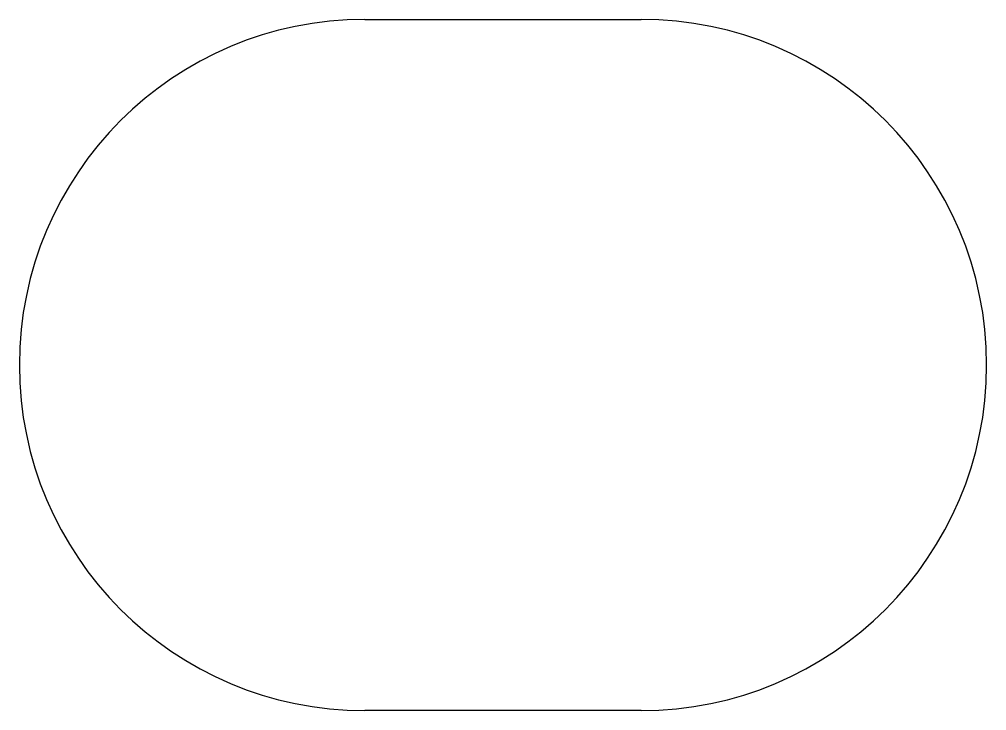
# Model space of a CAD drawing. Header units: inches. Extents: x -2.8 to 2.8, y -2 to 2.
import ezdxf

# ---------------------------------------------------------------- set-up
doc = ezdxf.new("R2010")
doc.units = ezdxf.units.IN

msp = doc.modelspace()

# ---------------------------------------------------------------- linework, layer by layer
for p, q in [((-0.8, 2), (0.8, 2)), ((0.8, -2), (-0.8, -2))]:
    msp.add_line(p, q)
for centre, start, end in [((-0.8, 0), 90, 270), ((0.8, 0), -90, 90)]:
    msp.add_arc(centre, 2, start, end)

doc.saveas('drawing.dxf')
